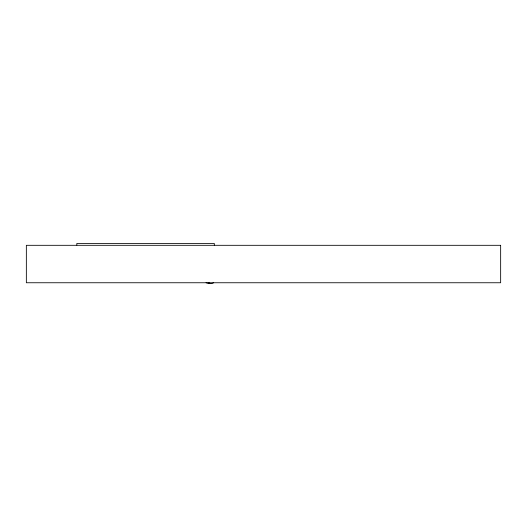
<?xml version="1.0" encoding="UTF-8"?>
<svg xmlns="http://www.w3.org/2000/svg" width="527" height="527" viewBox="0 0 527 527"><rect width="100%" height="100%" fill="white"/><g stroke="black" fill="none" stroke-linecap="round" stroke-linejoin="round"><path stroke-width="0.79" d="M214.305 245.095L214.305 243.454L76.837 243.454L76.837 245.095M209.687 283.111A4.769 4.769 0 0 1 206.064 282.637M213.435 282.867A5.039 5.039 0 0 1 208.396 282.867M500.65 245.312L26.35 245.312L26.35 282.755L500.65 282.755L500.65 245.312"/></g></svg>
